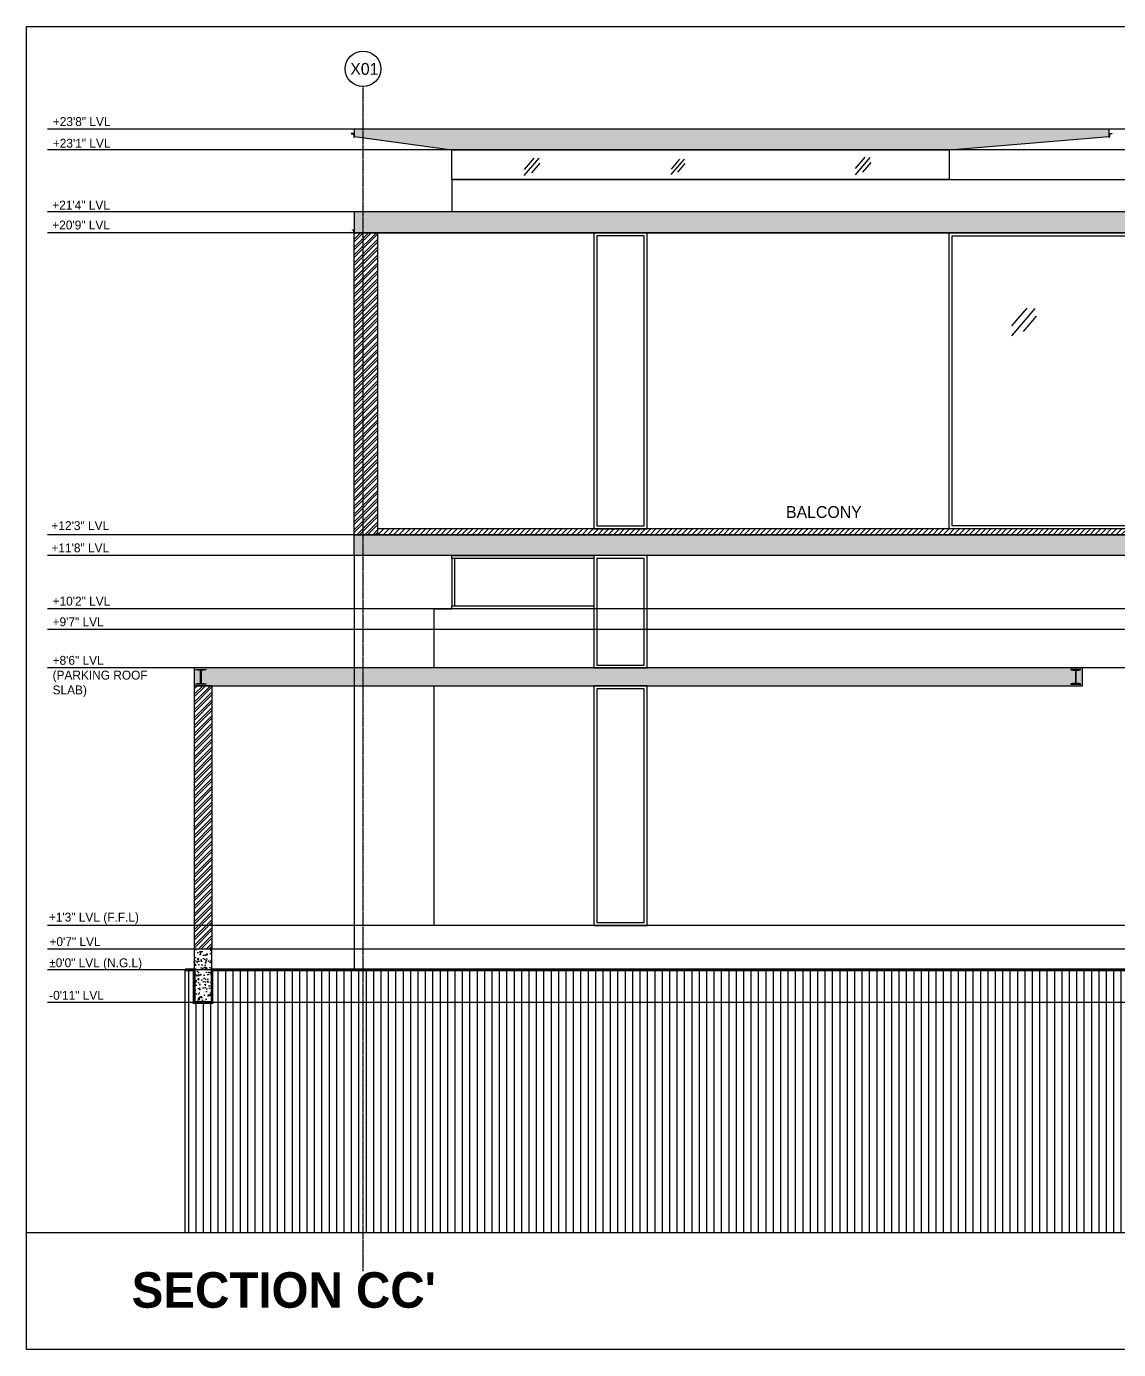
# Model space of a CAD drawing. Header units: inches. Extents: x -8790 to -5834, y -1746 to 1584.
# Drawn here: x -8789.7 to -8420.8, y -1326.5 to -879.6 of the extents above; entities that cross this region are included whole.
import ezdxf

# ---------------------------------------------------------------- set-up
doc = ezdxf.new("R2010")
doc.units = ezdxf.units.IN
doc.header["$MEASUREMENT"] = 0
doc.linetypes.add('CENTERX2', pattern=[4, 2.5, -0.5, 0.5, -0.5])
doc.linetypes.add('HIDDEN2', pattern=[0.1875, 0.125, -0.0625])
for name, color, linetype in [('A-TXT-MISC', 11, 'Continuous'), ('B-MISC', 9, 'Continuous'), ('B-WALLE-EL2', 3, 'Continuous'), ('P-CLINE', 34, 'CENTERX2'), ('P-CLINE-TXT', 3, 'Continuous'), ('P-DOORWIN', 5, 'Continuous'), ('P-HATCH', 251, 'Continuous'), ('P-MASONRY FILL', 251, 'Continuous'), ('P-METAL', 34, 'Continuous'), ('P-MISC', 252, 'Continuous'), ('P-RCC1-COL', 12, 'Continuous'), ('P-RCC4-FILL', 251, 'Continuous'), ('P-RCC5-SLAB', 12, 'Continuous'), ('P-WALLE-EL2', 3, 'Continuous'), ('P-WALLP-EL1', 142, 'Continuous')]:
    doc.layers.add(name, color=color, linetype=linetype)
doc.layers.add('P-WALLO-EL3', color=7, linetype='Continuous', true_color=0x858585)
doc.styles.get("Standard").update_dxf_attribs({"font": 'GOTHIC.TTF'})

# ---------------------------------------------------------------- blocks, each defined once
blk = doc.blocks.new('A$C75075405')
at = {"layer": 'P-DOORWIN'}
for p, q in [((0, 0), (7.88, 9.15)), ((0.07, 3.3), (5.22, 9.28)), ((3.96, 1.39), (8.4, 6.54))]:
    blk.add_line(p, q, dxfattribs=at)
blk = doc.blocks.new('A$C35461A1F')
at = {"layer": 'B-MISC'}
blk.add_blockref('A$C75075405', (0, 0), dxfattribs=at)
blk = doc.blocks.new('A$C61AD5FCB')
at = {"layer": 'B-MISC'}
blk.add_blockref('A$C75075405', (0, 0), dxfattribs=at)

msp = doc.modelspace()

# ---------------------------------------------------------------- hatches: boundary and pattern name
at = {"layer": 'P-HATCH'}
h = msp.add_hatch(dxfattribs=at)
h.set_pattern_fill('ANSI31', color=256, scale=10)
h.set_pattern_definition([(45, (-6889.4843, -4226.6175), (-0.88388348, 0.88388348), [])])
h.paths.add_polyline_path([(-8671.02, -1049.29), (-8158.02, -1049.29), (-8158.02, -1051.29), (-8671.02, -1051.29)])
at = {"layer": 'P-MASONRY FILL'}
h = msp.add_hatch(dxfattribs=at)
h.set_pattern_fill('ANSI32', color=256, scale=5)
h.set_pattern_definition([(45, (-6889.4843, -4226.6175), (-1.3258252, 1.3258252), []), (45, (-6888.6004, -4226.6175), (-1.3258252, 1.3258252), [])])
h.paths.add_polyline_path([(-8671.02, -949.29), (-8677.52, -949.29), (-8679.02, -949.29), (-8679.02, -1051.29), (-8671.02, -1051.29)])
at = {"layer": 'P-METAL'}
h = msp.add_hatch(dxfattribs=at)
h.set_pattern_fill('ANSI31', color=256, scale=0.5)
h.set_pattern_definition([(45, (-7215.254515, -2893.428265), (-0.0441941738, 0.0441941738), [])])
edge = h.paths.add_edge_path()
edge.add_line((-8679.02, -915.79), (-8680.02, -915.79))
edge.add_arc((-8679.82, -915.63), 0.26, 217.9765, 269.0668)
edge.add_line((-8679.82, -915.89), (-8679.12, -915.89))
edge.add_line((-8679.12, -915.89), (-8679.12, -916.94))
edge.add_arc((-8678.86, -916.94), 0.26, 180.9332, 232.0235)
edge.add_line((-8679.02, -917.14), (-8679.02, -915.79))
h = msp.add_hatch(dxfattribs=at)
h.set_pattern_fill('ANSI31', color=256, scale=0.5)
h.set_pattern_definition([(45, (-7246.254515, -2893.428265), (-0.0441941738, 0.0441941738), [])])
edge = h.paths.add_edge_path()
edge.add_line((-8424.02, -915.79), (-8423.02, -915.79))
edge.add_arc((-8423.23, -915.63), 0.26, 270.9332, 322.0235, ccw=False)
edge.add_line((-8423.22, -915.89), (-8423.92, -915.89))
edge.add_line((-8423.92, -915.89), (-8423.92, -916.94))
edge.add_arc((-8424.18, -916.94), 0.26, 307.9765, 359.0668, ccw=False)
edge.add_line((-8424.02, -917.14), (-8424.02, -915.79))
h = msp.add_hatch(color=256, dxfattribs=at)
h.dxf.hatch_style = 1
edge = h.paths.add_edge_path()
edge.add_arc((-8731.68, -1103.19), 1.63, 92.935, 120.9627, ccw=False)
edge.add_line((-8731.77, -1101.56), (-8731.14, -1101.56))
edge.add_arc((-8731.14, -1101.31), 0.25, 270, 360)
edge.add_line((-8730.89, -1101.31), (-8730.89, -1097.28))
edge.add_arc((-8731.14, -1097.28), 0.25, 0, 90)
edge.add_line((-8731.14, -1097.03), (-8731.77, -1097.03))
edge.add_arc((-8731.68, -1095.4), 1.63, 239.0373, 267.065, ccw=False)
edge.add_line((-8732.52, -1096.8), (-8729.02, -1096.8))
edge.add_arc((-8729.86, -1095.4), 1.63, 272.935, 300.9627, ccw=False)
edge.add_line((-8729.77, -1097.03), (-8730.4, -1097.03))
edge.add_arc((-8730.4, -1097.28), 0.25, 90, 180)
edge.add_line((-8730.65, -1097.28), (-8730.65, -1101.31))
edge.add_arc((-8730.4, -1101.31), 0.25, 180, 270)
edge.add_line((-8730.4, -1101.56), (-8729.77, -1101.56))
edge.add_arc((-8729.86, -1103.19), 1.63, 59.0373, 87.065, ccw=False)
edge.add_line((-8729.02, -1101.79), (-8732.52, -1101.79))
h = msp.add_hatch(color=256, dxfattribs=at)
h.dxf.hatch_style = 1
edge = h.paths.add_edge_path()
edge.add_arc((-8434.36, -1103.19), 1.63, 59.0373, 87.065)
edge.add_line((-8434.27, -1101.56), (-8434.9, -1101.56))
edge.add_arc((-8434.9, -1101.31), 0.25, 180, 270, ccw=False)
edge.add_line((-8435.15, -1101.31), (-8435.15, -1097.28))
edge.add_arc((-8434.9, -1097.28), 0.25, 90, 180, ccw=False)
edge.add_line((-8434.9, -1097.03), (-8434.27, -1097.03))
edge.add_arc((-8434.36, -1095.4), 1.63, 272.935, 300.9627)
edge.add_line((-8433.52, -1096.8), (-8437.02, -1096.8))
edge.add_arc((-8436.18, -1095.4), 1.63, 239.0373, 267.065)
edge.add_line((-8436.27, -1097.03), (-8435.64, -1097.03))
edge.add_arc((-8435.64, -1097.28), 0.25, 0, 90, ccw=False)
edge.add_line((-8435.39, -1097.28), (-8435.39, -1101.31))
edge.add_arc((-8435.64, -1101.31), 0.25, 270, 360, ccw=False)
edge.add_line((-8435.64, -1101.56), (-8436.27, -1101.56))
edge.add_arc((-8436.18, -1103.19), 1.63, 92.935, 120.9627)
edge.add_line((-8437.02, -1101.79), (-8433.52, -1101.79))
at = {"layer": 'P-MISC', "true_color": 0xb3b3b3}
h = msp.add_hatch(dxfattribs=at)
h.set_pattern_fill('ANSI31', color=253, scale=20, angle=45)
h.set_pattern_definition([(90, (-7084.8858, -4228.6175), (-2.5, 4e-16), [])])
h.paths.add_polyline_path([(-8260.02, -1191.29), (-8334.02, -1191.29), (-8334.02, -1203.29), (-8260.02, -1203.29)])
h.paths.add_polyline_path([(-8260.02, -1203.29), (-8334.02, -1203.29), (-8334.02, -1209.29), (-8260.02, -1209.29)])
h.paths.add_polyline_path([(-8156.02, -1191.29), (-8254.02, -1191.29), (-8254.02, -1203.29), (-8156.02, -1203.29)])
h.paths.add_polyline_path([(-8096.02, -1198.29), (-8150.02, -1198.29), (-8150.02, -1203.29), (-8096.02, -1203.29)])
h.paths.add_polyline_path([(-8072.62, -1206.29), (-8090.02, -1206.29), (-8090.02, -1209.29), (-8072.62, -1209.29)])
h.paths.add_polyline_path([(-8182.02, -1209.29), (-8182.02, -1204.29), (-8156.02, -1204.29), (-8156.02, -1203.29), (-8254.02, -1203.29), (-8254.02, -1209.29)])
h.paths.add_polyline_path([(-8116.02, -1204.29), (-8116.02, -1209.29), (-8096.02, -1209.29), (-8096.02, -1203.29), (-8150.02, -1203.29), (-8150.02, -1204.29)])
h.paths.add_polyline_path([(-8090.02, -1209.29), (-8090.02, -1221.29), (-8096.02, -1221.29), (-8096.02, -1209.29), (-8116.02, -1209.29), (-8116.02, -1275.29), (-8112.02, -1275.29), (-8112.02, -1279.29), (-8186.02, -1279.29), (-8186.02, -1275.29), (-8182.02, -1275.29), (-8182.02, -1209.29), (-8736.15, -1209.29), (-8736.15, -1287.01), (-8072.62, -1287.01), (-8072.62, -1209.29)])
h.paths.add_polyline_path([(-8727.02, -1198.29), (-8727.02, -1209.29), (-8733.02, -1209.29), (-8733.02, -1198.29), (-8736.15, -1198.29), (-8736.15, -1209.29), (-8344.02, -1209.29), (-8344.02, -1198.29)])
at = {"layer": 'P-RCC4-FILL'}
h = msp.add_hatch(dxfattribs=at)
h.set_pattern_fill('AR-CONC', color=256)
h.set_pattern_definition([(50, (-6889.484, -4233.6175), (7.172602, -0.627521), [0.75, -8.25]), (355, (-6889.484, -4233.6175), (-1.387513, 7.521921), [0.6, -6.6]), (100.45144, (-6888.8866, -4233.67), (5.785088, 6.8944), [0.637402, -7.011421]), (46.1842, (-6889.484, -4231.6175), (10.672413, -1.655193), [1.125, -12.375]), (96.63564, (-6888.595, -4231.755), (9.34662, 9.741186), [0.956103, -10.517138]), (351.18416, (-6889.484, -4231.618), (9.34662, 9.741186), [0.9, -9.9]), (21, (-6888.484, -4232.1175), (5.9690705, -4.026189), [0.75, -8.25]), (326, (-6888.484, -4232.1175), (2.433153, 7.2515), [0.6, -6.6]), (71.45144, (-6887.987, -4232.453), (8.402224, 3.225312), [0.637402, -7.011421]), (37.5, (-6889.4843, -4233.6175), (0.1215986, 3.3289385), [0, -6.52, 0, -6.7, 0, -6.625]), (7.5, (-6889.4843, -4233.6175), (2.6306954, 3.944117), [0, -3.82, 0, -6.37, 0, -2.525]), (327.5, (-6891.7143, -4233.6175), (5.3382244, -0.2255487), [0, -2.5, 0, -7.8, 0, -10.35]), (317.5, (-6892.7143, -4233.6175), (5.8318617, 1.00105), [0, -3.25, 0, -5.18, 0, -7.35])])
h.paths.add_polyline_path([(-8478.02, -921.29), (-8424.02, -916.79), (-8424.02, -914.29), (-8640.02, -914.29), (-8679.02, -914.29), (-8679.02, -915.79), (-8679.02, -916.79), (-8678.02, -916.96), (-8646.02, -921.29)])
h = msp.add_hatch(dxfattribs=at)
h.set_pattern_fill('AR-CONC', color=256)
h.set_pattern_definition([(50, (-6889.484, -4226.6175), (7.172602, -0.627521), [0.75, -8.25]), (355, (-6889.484, -4226.6175), (-1.387513, 7.521921), [0.6, -6.6]), (100.45144, (-6888.8866, -4226.67), (5.785088, 6.8944), [0.637402, -7.011421]), (46.1842, (-6889.484, -4224.6175), (10.672413, -1.655193), [1.125, -12.375]), (96.63564, (-6888.595, -4224.755), (9.34662, 9.741186), [0.956103, -10.517138]), (351.18416, (-6889.484, -4224.618), (9.34662, 9.741186), [0.9, -9.9]), (21, (-6888.484, -4225.1175), (5.9690705, -4.026189), [0.75, -8.25]), (326, (-6888.484, -4225.1175), (2.433153, 7.2515), [0.6, -6.6]), (71.45144, (-6887.987, -4225.453), (8.402224, 3.225312), [0.637402, -7.011421]), (37.5, (-6889.4843, -4226.6175), (0.1215986, 3.3289385), [0, -6.52, 0, -6.7, 0, -6.625]), (7.5, (-6889.4843, -4226.6175), (2.6306954, 3.944117), [0, -3.82, 0, -6.37, 0, -2.525]), (327.5, (-6891.7143, -4226.6175), (5.3382244, -0.2255487), [0, -2.5, 0, -7.8, 0, -10.35]), (317.5, (-6892.7143, -4226.6175), (5.8318617, 1.00105), [0, -3.25, 0, -5.18, 0, -7.35])])
h.paths.add_polyline_path([(-8151.52, -949.29), (-8150.02, -949.29), (-8150.02, -947.29), (-8150.02, -942.29), (-8679.02, -942.29), (-8679.02, -947.29), (-8679.02, -949.29), (-8677.52, -949.29)])
h = msp.add_hatch(dxfattribs=at)
h.set_pattern_fill('AR-CONC', color=256)
h.set_pattern_definition([(50, (-6889.484, -4226.6175), (7.172602, -0.627521), [0.75, -8.25]), (355, (-6889.484, -4226.6175), (-1.387513, 7.521921), [0.6, -6.6]), (100.45144, (-6888.8866, -4226.67), (5.785088, 6.8944), [0.637402, -7.011421]), (46.1842, (-6889.484, -4224.6175), (10.672413, -1.655193), [1.125, -12.375]), (96.63564, (-6888.595, -4224.755), (9.34662, 9.741186), [0.956103, -10.517138]), (351.18416, (-6889.484, -4224.618), (9.34662, 9.741186), [0.9, -9.9]), (21, (-6888.484, -4225.1175), (5.9690705, -4.026189), [0.75, -8.25]), (326, (-6888.484, -4225.1175), (2.433153, 7.2515), [0.6, -6.6]), (71.45144, (-6887.987, -4225.453), (8.402224, 3.225312), [0.637402, -7.011421]), (37.5, (-6889.4843, -4226.6175), (0.1215986, 3.3289385), [0, -6.52, 0, -6.7, 0, -6.625]), (7.5, (-6889.4843, -4226.6175), (2.6306954, 3.944117), [0, -3.82, 0, -6.37, 0, -2.525]), (327.5, (-6891.7143, -4226.6175), (5.3382244, -0.2255487), [0, -2.5, 0, -7.8, 0, -10.35]), (317.5, (-6892.7143, -4226.6175), (5.8318617, 1.00105), [0, -3.25, 0, -5.18, 0, -7.35])])
h.paths.add_polyline_path([(-8679.02, -1051.29), (-8150.02, -1051.29), (-8150.02, -1058.29), (-8679.02, -1058.29)])
h = msp.add_hatch(dxfattribs=at)
h.set_pattern_fill('AR-CONC', color=256)
h.set_pattern_definition([(50, (-7011.7876, -3927.753), (7.172602, -0.627521), [0.75, -8.25]), (355, (-7011.788, -3927.753), (-1.387513, 7.521921), [0.6, -6.6]), (100.45144, (-7011.19, -3927.805), (5.785088, 6.8944), [0.637402, -7.011421]), (46.1842, (-7011.788, -3925.753), (10.672413, -1.655193), [1.125, -12.375]), (96.63564, (-7010.898, -3925.891), (9.34662, 9.741186), [0.956103, -10.517138]), (351.18416, (-7011.788, -3925.753), (9.34662, 9.741186), [0.9, -9.9]), (21, (-7010.7876, -3926.253), (5.96907, -4.026189), [0.75, -8.25]), (326, (-7010.788, -3926.253), (2.433153, 7.2515), [0.6, -6.6]), (71.45144, (-7010.29, -3926.588), (8.402224, 3.225312), [0.637402, -7.011421]), (37.5, (-7011.7876, -3927.7528), (0.1215986, 3.3289385), [0, -6.52, 0, -6.7, 0, -6.625]), (7.5, (-7011.7876, -3927.7528), (2.6306954, 3.944117), [0, -3.82, 0, -6.37, 0, -2.525]), (327.5, (-7014.0176, -3927.7528), (5.3382244, -0.2255487), [0, -2.5, 0, -7.8, 0, -10.35]), (317.5, (-7015.0176, -3927.753), (5.831862, 1.00105), [0, -3.25, 0, -5.18, 0, -7.35])])
h.paths.add_polyline_path([(-8433.02, -1096.29), (-8733.02, -1096.29), (-8733.02, -1102.29), (-8433.02, -1102.29)])
h = msp.add_hatch(dxfattribs=at)
h.set_pattern_fill('ANSI32', color=256, scale=5)
h.set_pattern_definition([(45, (-6345.7418, -2894.227), (-1.3258252, 1.3258252), []), (45, (-6344.858, -2894.227), (-1.3258252, 1.3258252), [])])
h.paths.add_polyline_path([(-8727.02, -1102.29), (-8733.02, -1102.29), (-8733.02, -1191.29), (-8727.02, -1191.29)])
h = msp.add_hatch(dxfattribs=at)
h.set_pattern_fill('AR-CONC', color=256, scale=0.5, angle=45)
h.set_pattern_definition([(95, (-7557.8858, -4228.6175), (2.75776, 2.3140354), [0.375, -4.125]), (40, (-7557.8858, -4228.6175), (-3.149961, 2.1688407), [0.3, -3.3]), (145.45144, (-7557.656, -4228.4247), (-0.392201, 4.482876), [0.318701, -3.5057106]), (91.1842, (-7558.593, -4227.9104), (4.358467, 3.188069), [0.5625, -6.1875]), (141.63564, (-7558.2297, -4227.6447), (-0.1395, 6.748558), [0.478052, -5.258569]), (36.18416, (-7558.593, -4227.9104), (-0.1395, 6.748558), [0.45, -4.95]), (66, (-7558.0626, -4227.7336), (3.5338579, 0.6869124), [0.375, -4.125]), (11, (-7558.0626, -4227.7336), (-1.703543, 3.424042), [0.3, -3.3]), (116.45144, (-7557.768, -4227.6764), (1.830315, 4.1109545), [0.318701, -3.5057106]), (82.5, (-7557.8858, -4228.6175), (-1.13396593, 1.2199491), [0, -3.26, 0, -3.35, 0, -3.3125]), (52.5, (-7557.8858, -4228.6175), (-0.4643647, 2.32454725), [0, -1.91, 0, -3.185, 0, -1.2625]), (12.5, (-7558.6742, -4229.4059), (1.96709084, 1.8076038), [0, -1.25, 0, -3.9, 0, -5.175]), (2.5, (-7559.0278, -4229.7595), (1.7079499, 2.415799), [0, -1.625, 0, -2.59, 0, -3.675])])
h.paths.add_polyline_path([(-8727.02, -1191.29), (-8733.02, -1191.29), (-8733.02, -1203.29), (-8727.02, -1203.29)])
h.paths.add_polyline_path([(-8727.02, -1203.29), (-8733.02, -1203.29), (-8733.02, -1209.29), (-8727.02, -1209.29)])

# ---------------------------------------------------------------- linework, layer by layer
at = {"layer": 'A-TXT-MISC'}
msp.add_lwpolyline([(-8789.69, -879.63), (-7997.55, -879.68), (-7997.55, -1326.48), (-8789.69, -1326.43)], close=True, dxfattribs=at)
at = {"layer": 'B-MISC', "color": 84, "true_color": 0x269900, "const_width": 1}
msp.add_lwpolyline([(-8736.15, -1198.29), (-8733.02, -1198.29), (-8733.02, -1209.29), (-8727.02, -1209.29), (-8727.02, -1198.29), (-8344.02, -1198.29), (-8344.02, -1209.29), (-8334.02, -1209.29), (-8334.02, -1191.29), (-8260.02, -1191.29), (-8260.02, -1209.29), (-8254.02, -1209.29), (-8254.02, -1191.29), (-8156.02, -1191.29)], dxfattribs=at)
at = {"layer": 'B-WALLE-EL2'}
msp.add_lwpolyline([(-8679.52, -948.29), (-8679.02, -948.29), (-8679.02, -949.29), (-8679.15, -949.29), (-8679.15, -949.17), (-8679.15, -949.17), (-8679.15, -948.42), (-8679.52, -948.42)], close=True, dxfattribs=at)
at = {"layer": 'P-CLINE', "ltscale": 0.1}
msp.add_line((-8676.02, -899.96), (-8676.02, -1300.1), dxfattribs=at)
at = {"layer": 'P-CLINE-TXT'}
msp.add_circle((-8676.02, -893.96), 6, dxfattribs=at)
at = {"layer": 'P-DOORWIN'}
msp.add_line((-8645.02, -1075.29), (-8645.02, -1059.29), dxfattribs=at)
for points in [[(-8646.02, -921.29), (-8478.02, -921.29), (-8478.02, -931.29), (-8646.02, -931.29)], [(-8598.02, -949.29), (-8598.02, -1049.29), (-8580.02, -1049.29), (-8580.02, -949.29)], [(-8581.02, -1048.29), (-8581.02, -950.29), (-8597.02, -950.29), (-8597.02, -1048.29)], [(-8344.02, -949.29), (-8344.02, -1049.29), (-8478.02, -1049.29), (-8478.02, -949.29)], [(-8345.02, -950.29), (-8345.02, -1048.29), (-8477.02, -1048.29), (-8477.02, -950.29)], [(-8580.02, -1096.29), (-8580.02, -1058.29), (-8598.02, -1058.29), (-8598.02, -1096.29)], [(-8597.02, -1059.29), (-8597.02, -1095.29), (-8581.02, -1095.29), (-8581.02, -1059.29)], [(-8580.02, -1183.29), (-8580.02, -1102.29), (-8598.02, -1102.29), (-8598.02, -1183.29)], [(-8597.02, -1103.29), (-8597.02, -1182.29), (-8581.02, -1182.29), (-8581.02, -1103.29)]]:
    msp.add_lwpolyline(points, close=True, dxfattribs=at)
for points in [[(-8598.02, -1059.29), (-8646.02, -1059.29), (-8646.02, -1058.29), (-8598.02, -1058.29), (-8646.02, -1058.29)], [(-8598.02, -1076.29), (-8646.02, -1076.29), (-8646.02, -1075.29), (-8598.02, -1075.29)]]:
    msp.add_lwpolyline(points, dxfattribs=at)
at = {"layer": 'P-HATCH'}
msp.add_line((-8646.02, -1059.29), (-8646.02, -1075.29), dxfattribs=at)
at = {"layer": 'P-METAL'}
for points in [[(-8679.02, -917.14), (-8679.02, -915.79), (-8680.02, -915.79, 0.226691), (-8679.82, -915.89), (-8679.12, -915.89), (-8679.12, -916.94, 0.226691)], [(-8424.02, -917.14), (-8424.02, -915.79), (-8423.02, -915.79, -0.226691), (-8423.22, -915.89), (-8423.92, -915.89), (-8423.92, -916.94, -0.226691)], [(-8732.52, -1101.79, -0.122907), (-8731.77, -1101.56), (-8731.14, -1101.56, 0.414214), (-8730.89, -1101.31), (-8730.89, -1097.28, 0.414214), (-8731.14, -1097.03), (-8731.77, -1097.03, -0.122907), (-8732.52, -1096.8), (-8729.02, -1096.8, -0.122907), (-8729.77, -1097.03), (-8730.4, -1097.03, 0.414214), (-8730.65, -1097.28), (-8730.65, -1101.31, 0.414214), (-8730.4, -1101.56), (-8729.77, -1101.56, -0.122907), (-8729.02, -1101.79)], [(-8433.52, -1101.79, 0.122907), (-8434.27, -1101.56), (-8434.9, -1101.56, -0.414214), (-8435.15, -1101.31), (-8435.15, -1097.28, -0.414214), (-8434.9, -1097.03), (-8434.27, -1097.03, 0.122907), (-8433.52, -1096.8), (-8437.02, -1096.8, 0.122907), (-8436.27, -1097.03), (-8435.64, -1097.03, -0.414214), (-8435.39, -1097.28), (-8435.39, -1101.31, -0.414214), (-8435.64, -1101.56), (-8436.27, -1101.56, 0.122907), (-8437.02, -1101.79)]]:
    msp.add_lwpolyline(points, format="xyb", close=True, dxfattribs=at)
at = {"layer": 'P-MISC', "linetype": 'HIDDEN2'}
for p, q in [((-8014.28, -914.29), (-8782.6, -914.29)), ((-8014.28, -921.29), (-8782.6, -921.29)), ((-8014.28, -942.29), (-8782.6, -942.29)), ((-8014.28, -949.29), (-8782.6, -949.29)), ((-8014.28, -1051.29), (-8782.6, -1051.29)), ((-8014.28, -1058.29), (-8782.6, -1058.29)), ((-8014.28, -1076.29), (-8782.6, -1076.29)), ((-8014.28, -1083.29), (-8782.6, -1083.29)), ((-8014.28, -1096.29), (-8782.6, -1096.29)), ((-8014.28, -1183.29), (-8782.6, -1183.29)), ((-8014.28, -1191.29), (-8782.6, -1191.29)), ((-8014.28, -1198.29), (-8782.6, -1198.29)), ((-8014.28, -1209.29), (-8782.6, -1209.29))]:
    msp.add_line(p, q, dxfattribs=at)
at = {"layer": 'P-MISC', "color": 35, "true_color": 0xa06931}
msp.add_line((-8158.02, -1049.29), (-8671.02, -1049.29), dxfattribs=at)
at = {"layer": 'P-MISC'}
for p, q in [((-8679.02, -1198.29), (-8736.15, -1198.29)), ((-8736.15, -1198.29), (-8736.15, -1287.01)), ((-8789.69, -1287.01), (-7997.55, -1287.01))]:
    msp.add_line(p, q, dxfattribs=at)
msp.add_lwpolyline([(-8679.02, -1198.29), (-8344.02, -1198.29), (-8344.02, -1209.29)], dxfattribs=at)
at = {"layer": 'P-RCC1-COL'}
msp.add_lwpolyline([(-8727.02, -1209.29), (-8727.02, -1191.29), (-8733.02, -1191.29), (-8733.02, -1209.29)], close=True, dxfattribs=at)
at = {"layer": 'P-RCC5-SLAB'}
for points in [[(-8640.02, -914.29), (-8679.02, -914.29), (-8679.02, -915.79), (-8679.02, -916.79), (-8678.02, -916.96), (-8646.02, -921.29), (-8478.02, -921.29), (-8424.02, -916.79), (-8424.02, -914.29)], [(-8150.02, -942.29), (-8679.02, -942.29), (-8679.02, -947.29), (-8679.02, -949.29), (-8677.52, -949.29), (-8150.02, -949.29), (-8150.02, -947.29), (-8150.02, -947.29)], [(-8679.02, -1051.29), (-8150.02, -1051.29), (-8150.02, -1058.29), (-8679.02, -1058.29)], [(-8433.02, -1096.29), (-8733.02, -1096.29), (-8733.02, -1102.29), (-8433.02, -1102.29)]]:
    msp.add_lwpolyline(points, close=True, dxfattribs=at)
at = {"layer": 'P-WALLE-EL2'}
for p, q in [((-8646.02, -931.29), (-8096.02, -931.29)), ((-8646.02, -931.29), (-8646.02, -942.29)), ((-8652.02, -1096.29), (-8652.02, -1076.29)), ((-8652.02, -1076.29), (-8646.02, -1076.29)), ((-8652.02, -1183.29), (-8652.02, -1102.29)), ((-8679.02, -1183.29), (-8679.02, -1198.29)), ((-8344.02, -1183.29), (-8679.02, -1183.29))]:
    msp.add_line(p, q, dxfattribs=at)
at = {"layer": 'P-WALLO-EL3'}
msp.add_line((-8679.02, -1058.29), (-8679.02, -1183.29), dxfattribs=at)
at = {"layer": 'P-WALLP-EL1'}
for p, q in [((-8679.02, -1051.29), (-8679.02, -949.29)), ((-8671.02, -1051.29), (-8671.02, -949.29)), ((-8733.02, -1102.29), (-8733.02, -1191.29)), ((-8727.02, -1102.29), (-8733.02, -1102.29)), ((-8727.02, -1102.29), (-8727.02, -1191.29))]:
    msp.add_line(p, q, dxfattribs=at)

# ---------------------------------------------------------------- block references
at = {"layer": 'B-MISC'}
for p, xscale, yscale, zscale in [((-8621.56, -930), 0.6400000000000001, 0.6400000000000001, 0.6400000000000001), ((-8571.87, -929.63), 0.5599999999999999, 0.5599999999999999, 0.5599999999999999), ((-8509.71, -929.75), 0.6400000000000001, 0.6400000000000001, 0.6400000000000001)]:
    msp.add_blockref('A$C61AD5FCB', p, dxfattribs=dict(at, xscale=xscale, yscale=yscale, zscale=zscale))
at = {"layer": 'P-DOORWIN'}
msp.add_blockref('A$C35461A1F', (-8456.91, -984.07), dxfattribs=at)

# ---------------------------------------------------------------- texts
at = {"layer": 'A-TXT-MISC', "color": 2, "attachment_point": 1}
for s, width, insert, char_height in [('+23\'8" LVL', 236.9039, (-8780.79, -910.26), 3), ('+23\'1" LVL', 236.9039, (-8780.79, -917.56), 3), ('+21\'4" LVL', 236.9039, (-8780.97, -938.46), 3), ('+20\'9" LVL', 236.9039, (-8780.97, -945.19), 3), ('{\\fCentury Gothic|b0|i0|c0|p34;BALCONY}', 47.6358, (-8533.13, -1041.62), 4), ('+12\'3" LVL', 236.9039, (-8781.24, -1046.73), 3), ('+11\'8" LVL', 236.9039, (-8781.24, -1054.23), 3), ('+10\'2" LVL', 236.9039, (-8780.86, -1072.21), 3), ('+9\'7" LVL', 236.9039, (-8780.86, -1079.21), 3), ('+8\'6" LVL\\P(PARKING ROOF \\PSLAB)', 236.9039, (-8780.86, -1092.21), 3), ('+1\'3" LVL (F.F.L)', 236.9039, (-8782.11, -1178.94), 3), ('+0\'7" LVL', 236.9039, (-8781.91, -1187.22), 3), ('%%P0\'0" LVL (N.G.L)', 236.9039, (-8782.01, -1194.36), 3), ('-0\'11" LVL', 236.9039, (-8782.01, -1205.36), 3), ("{\\fCentury Gothic|b1|i0|c0|p34;SECTION CC'}", 236.9039, (-8754.16, -1300.37), 12)]:
    msp.add_mtext_dynamic_manual_height_columns(s, width=width, gutter_width=1, heights=[0], dxfattribs=dict(at, insert=insert, char_height=char_height))
at = {"layer": 'P-CLINE-TXT', "insert": (-8680.32, -891.96), "char_height": 4, "attachment_point": 1}
msp.add_mtext_dynamic_manual_height_columns('X01', width=47.6358, gutter_width=1, heights=[0], dxfattribs=at)

doc.saveas('drawing.dxf')
